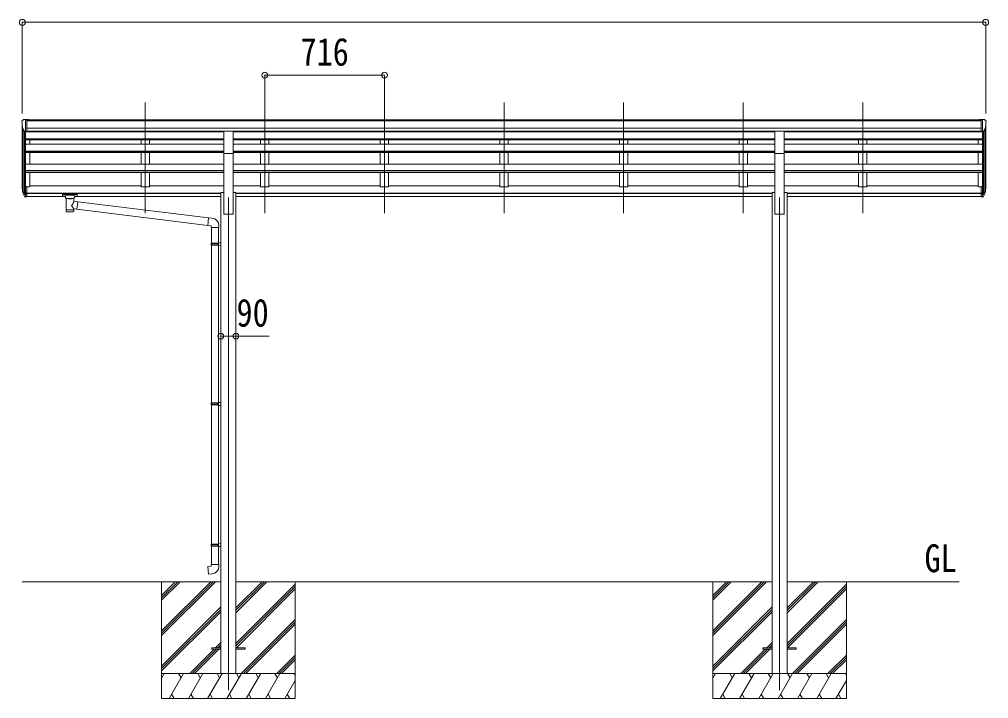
# Model space of a CAD drawing. Units: millimetres at full size. Extents: x -9783 to 33612, y -6828 to 11398.
# Drawn here: x 688 to 6491, y -3980 to 86 of the extents above; entities that cross this region are included whole.
import ezdxf
from ezdxf.enums import TextEntityAlignment as Align

# ---------------------------------------------------------------- set-up
doc = ezdxf.new("R2010")
doc.units = ezdxf.units.MM
doc.header["$LTSCALE"] = 35
doc.header["$PDMODE"] = 32
doc.header["$PDSIZE"] = 35
for name, color, linetype, lineweight in [('0-0_0', 7, 'Continuous', 9), ('0-1_本体', 4, 'Continuous', 9), ('0-2_部品', 7, 'Continuous', 9), ('0-8_PARTS2', 6, 'Continuous', 9), ('0-A_寸法', 6, 'Continuous', 9)]:
    doc.layers.add(name, color=color, linetype=linetype, lineweight=lineweight)
doc.styles.add('ＭＳ ゴシック', font='')
doc.styles.get('ＭＳ ゴシック').set_extended_font_data('MS Gothic')

msp = doc.modelspace()

# ---------------------------------------------------------------- linework, layer by layer
at = {"layer": '0-0_0'}
for p, q in [((705.84, -3280.02), (1894.64, -3280.02)), ((1539.84, -3280.02), (1539.84, -3980.01)), ((1539.84, -3574.19), (1834.02, -3280.02)), ((1539.84, -3588.33), (1848.16, -3280.02)), ((1539.84, -3602.48), (1862.31, -3280.02)), ((1539.84, -3390.35), (1650.17, -3280.02)), ((1539.84, -3376.2), (1636.03, -3280.02)), ((1539.84, -3362.06), (1621.89, -3280.02)), ((1985.04, -3465.65), (2170.67, -3280.02)), ((1985.04, -3451.5), (2156.53, -3280.02)), ((1985.04, -3437.36), (2142.39, -3280.02)), ((1985.04, -3280.02), (5194.64, -3280.02)), ((1985.04, -3649.49), (2339.84, -3294.7)), ((2339.84, -3280.02), (2339.84, -3980.01)), ((4839.84, -3280.02), (4839.84, -3980.01)), ((4839.84, -3574.19), (5134.02, -3280.02)), ((4839.84, -3588.33), (5148.16, -3280.02)), ((4839.84, -3602.48), (5162.31, -3280.02)), ((4839.84, -3390.35), (4950.17, -3280.02)), ((4839.84, -3376.2), (4936.03, -3280.02)), ((4839.84, -3362.06), (4921.89, -3280.02)), ((5285.04, -3280.02), (6315.84, -3280.02)), ((5285.04, -3465.65), (5470.67, -3280.02)), ((5285.04, -3451.5), (5456.53, -3280.02)), ((5285.04, -3437.36), (5442.39, -3280.02)), ((5285.04, -3649.49), (5639.84, -3294.7)), ((5639.84, -3280.02), (5639.84, -3980.01)), ((1985.04, -3663.63), (2339.84, -3308.84)), ((1987.3, -3675.52), (2339.84, -3322.98)), ((5285.04, -3663.63), (5639.84, -3308.84)), ((5287.3, -3675.52), (5639.84, -3322.98)), ((1539.84, -3786.32), (1894.64, -3431.53)), ((1539.84, -3800.47), (1894.64, -3445.67)), ((1539.84, -3814.61), (1894.64, -3459.81)), ((4839.84, -3786.32), (5194.64, -3431.53)), ((4839.84, -3800.47), (5194.64, -3445.67)), ((4839.84, -3814.61), (5194.64, -3459.81)), ((2016.65, -3830.02), (2339.84, -3506.83)), ((2030.79, -3830.02), (2339.84, -3520.97)), ((2044.94, -3830.02), (2339.84, -3535.11)), ((5316.65, -3830.02), (5639.84, -3506.83)), ((5330.79, -3830.02), (5639.84, -3520.97)), ((5344.94, -3830.02), (5639.84, -3535.11)), ((1862.78, -3675.52), (1894.64, -3643.66)), ((5162.78, -3675.52), (5194.64, -3643.66)), ((1708.28, -3830.02), (1853.78, -3684.52)), ((1722.43, -3830.02), (1867.93, -3684.52)), ((1736.57, -3830.02), (1882.07, -3684.52)), ((1876.93, -3675.52), (1894.64, -3657.8)), ((1891.07, -3675.52), (1894.64, -3671.94)), ((5008.28, -3830.02), (5153.78, -3684.52)), ((5022.43, -3830.02), (5167.93, -3684.52)), ((5036.57, -3830.02), (5182.07, -3684.52)), ((5176.93, -3675.52), (5194.64, -3657.8)), ((5191.07, -3675.52), (5194.64, -3671.94)), ((2228.78, -3830.02), (2339.84, -3718.96)), ((2242.93, -3830.02), (2339.84, -3733.1)), ((2257.07, -3830.02), (2339.84, -3747.24)), ((5528.78, -3830.02), (5639.84, -3718.96)), ((5542.93, -3830.02), (5639.84, -3733.1)), ((5557.07, -3830.02), (5639.84, -3747.24)), ((1539.84, -3857.52), (1555.72, -3830.01)), ((2339.84, -3830.02), (1539.84, -3830.02)), ((1584.59, -3980.01), (1671.19, -3830.02)), ((1656.19, -3856), (1641.19, -3830.01)), ((1700.06, -3980.01), (1786.66, -3830.01)), ((1771.66, -3856), (1756.66, -3830.02)), ((1815.53, -3980.01), (1902.13, -3830.02)), ((1887.13, -3856), (1872.13, -3830.01)), ((1931, -3980.01), (2017.6, -3830.02)), ((2002.6, -3856), (1987.6, -3830.01)), ((2046.47, -3980.01), (2133.07, -3830.02)), ((2118.07, -3856), (2103.07, -3830.01)), ((2161.94, -3980.01), (2248.54, -3830.02)), ((2218.54, -3830.02), (2233.54, -3856)), ((2277.41, -3980.01), (2339.84, -3871.88)), ((2334.01, -3830.02), (2339.84, -3840.11)), ((4839.84, -3857.52), (4855.72, -3830.01)), ((5639.84, -3830.02), (4839.84, -3830.02)), ((4884.59, -3980.01), (4971.19, -3830.02)), ((4956.19, -3856), (4941.19, -3830.01)), ((5000.06, -3980.01), (5086.66, -3830.01)), ((5071.66, -3856), (5056.66, -3830.02)), ((5115.53, -3980.01), (5202.13, -3830.02)), ((5187.13, -3856), (5172.13, -3830.01)), ((5231, -3980.01), (5317.6, -3830.02)), ((5302.6, -3856), (5287.6, -3830.01)), ((5346.47, -3980.01), (5433.07, -3830.02)), ((5418.07, -3856), (5403.07, -3830.01)), ((5461.94, -3980.01), (5548.54, -3830.02)), ((5518.54, -3830.02), (5533.54, -3856)), ((5577.41, -3980.01), (5639.84, -3871.88)), ((5634.01, -3830.02), (5639.84, -3840.11)), ((1539.84, -3980.01), (2339.84, -3980.01)), ((1599.59, -3954.04), (1614.59, -3980.01)), ((1715.06, -3954.04), (1730.06, -3980.01)), ((1830.53, -3954.03), (1845.53, -3980.01)), ((1946, -3954.03), (1961, -3980.01)), ((2061.47, -3954.04), (2076.47, -3980.01)), ((2176.94, -3954.04), (2191.94, -3980.01)), ((2292.41, -3954.04), (2307.41, -3980.01)), ((4839.84, -3980.01), (5639.84, -3980.01)), ((4899.59, -3954.04), (4914.59, -3980.01)), ((5015.06, -3954.04), (5030.06, -3980.01)), ((5130.53, -3954.03), (5145.53, -3980.01)), ((5246, -3954.03), (5261, -3980.01)), ((5361.47, -3954.04), (5376.47, -3980.01)), ((5476.94, -3954.04), (5491.94, -3980.01)), ((5592.41, -3954.04), (5607.41, -3980.01))]:
    msp.add_line(p, q, dxfattribs=at)
at = {"layer": '0-1_本体'}
for p, q in [((732.34, -515.89), (6447.34, -515.89)), ((732.34, -521.24), (6447.34, -521.24)), ((705.84, -916.89), (705.84, -552.65)), ((710.13, -571.45), (710.13, -941.16)), ((732.34, -564.77), (6447.34, -564.77)), ((6469.56, -571.45), (6469.56, -941.16)), ((6473.84, -916.89), (6473.84, -552.65)), ((719.84, -586.8), (719.84, -959.16)), ((725.84, -587.28), (725.84, -914.72)), ((725.84, -587.28), (1912.34, -587.28)), ((725.84, -629.48), (1912.34, -629.48)), ((725.84, -630.87), (1912.34, -630.87)), ((725.84, -634.56), (1912.34, -634.56)), ((732.34, -582.44), (6447.34, -582.44)), ((1912.34, -584.82), (732.34, -584.82)), ((750.84, -661.81), (750.84, -634.56)), ((1416.84, -584.82), (1416.84, -587.28)), ((1416.84, -634.56), (1416.84, -661.81)), ((1466.84, -584.82), (1466.84, -587.28)), ((1466.84, -634.56), (1466.84, -661.81)), ((1967.34, -584.82), (4745.84, -584.93)), ((5212.34, -587.28), (1967.34, -587.28)), ((5212.34, -629.48), (1967.34, -629.48)), ((5212.34, -630.87), (1967.34, -630.87)), ((5212.34, -634.56), (1967.34, -634.56)), ((2132.84, -584.82), (2132.84, -587.28)), ((2132.84, -634.56), (2132.84, -661.81)), ((2182.84, -584.82), (2182.84, -587.28)), ((2182.84, -634.56), (2182.84, -661.81)), ((2848.84, -584.82), (2848.84, -587.28)), ((2848.84, -634.56), (2848.84, -661.81)), ((2898.84, -584.82), (2898.84, -587.28)), ((2898.84, -634.56), (2898.84, -661.81)), ((3564.84, -584.82), (3564.84, -587.28)), ((3564.84, -634.56), (3564.84, -661.81)), ((3614.84, -584.82), (3614.84, -587.28)), ((3614.84, -634.56), (3614.84, -661.81)), ((4280.84, -584.82), (4280.84, -587.28)), ((4280.84, -634.56), (4280.84, -661.81)), ((4330.84, -584.82), (4330.84, -587.28)), ((4330.84, -634.56), (4330.84, -661.81)), ((5212.34, -584.93), (4745.84, -584.93)), ((4996.84, -584.82), (4996.84, -587.28)), ((4996.84, -634.56), (4996.84, -661.81)), ((5046.84, -584.82), (5046.84, -587.28)), ((5046.84, -634.56), (5046.84, -661.81)), ((6447.34, -584.93), (5267.34, -584.93)), ((6453.84, -587.28), (5267.34, -587.28)), ((6453.84, -629.48), (5267.34, -629.48)), ((6453.84, -630.87), (5267.34, -630.87)), ((6453.84, -634.56), (5267.34, -634.56)), ((5712.84, -584.82), (5712.84, -587.28)), ((5712.84, -634.56), (5712.84, -661.81)), ((5762.84, -584.82), (5762.84, -587.28)), ((5762.84, -634.56), (5762.84, -661.81)), ((6428.84, -661.81), (6428.84, -634.56)), ((6453.84, -587.28), (6453.84, -914.72)), ((6459.84, -586.8), (6459.84, -959.16)), ((725.84, -661.81), (1912.34, -661.81)), ((5212.34, -661.81), (1967.34, -661.81)), ((6453.84, -661.81), (5267.34, -661.81)), ((725.84, -702.54), (1912.34, -702.54)), ((725.84, -704.02), (1912.34, -704.02)), ((725.84, -710.83), (1912.34, -710.83)), ((750.84, -780.32), (750.84, -710.83)), ((1416.84, -710.83), (1416.84, -780.32)), ((1466.84, -710.83), (1466.84, -780.32)), ((1912.34, -1080.02), (1912.34, -716.07)), ((5212.34, -702.54), (1967.34, -702.54)), ((5212.34, -704.02), (1967.34, -704.02)), ((5212.34, -710.83), (1967.34, -710.83)), ((1967.34, -1080.02), (1967.34, -716.07)), ((2132.84, -710.83), (2132.84, -780.32)), ((2182.84, -710.83), (2182.84, -780.32)), ((2848.84, -710.83), (2848.84, -780.32)), ((2898.84, -710.83), (2898.84, -780.32)), ((3564.84, -710.83), (3564.84, -780.32)), ((3614.84, -710.83), (3614.84, -780.32)), ((4280.84, -710.83), (4280.84, -780.32)), ((4330.84, -710.83), (4330.84, -780.32)), ((4996.84, -710.83), (4996.84, -780.32)), ((5046.84, -710.83), (5046.84, -780.32)), ((5212.34, -1080.02), (5212.34, -716.07)), ((6453.84, -702.54), (5267.34, -702.54)), ((6453.84, -704.02), (5267.34, -704.02)), ((6453.84, -710.83), (5267.34, -710.83)), ((5267.34, -1080.02), (5267.34, -716.07)), ((5712.84, -710.83), (5712.84, -780.32)), ((5762.84, -710.83), (5762.84, -780.32)), ((6428.84, -780.32), (6428.84, -710.83)), ((725.84, -780.32), (1912.34, -780.32)), ((5212.34, -780.32), (1967.34, -780.32)), ((6453.84, -780.32), (5267.34, -780.32)), ((725.84, -819.63), (1912.34, -819.63)), ((725.84, -821.12), (1912.34, -821.12)), ((725.84, -830.59), (1912.34, -830.59)), ((750.84, -915.55), (750.84, -830.59)), ((1416.84, -830.59), (1416.84, -915.55)), ((1466.84, -830.59), (1466.84, -915.55)), ((5212.34, -819.63), (1967.34, -819.63)), ((5212.34, -821.12), (1967.34, -821.12)), ((5212.34, -830.59), (1967.34, -830.59)), ((2132.84, -830.59), (2132.84, -915.55)), ((2182.84, -830.59), (2182.84, -915.55)), ((2848.84, -830.59), (2848.84, -915.55)), ((2898.84, -830.59), (2898.84, -915.55)), ((3564.84, -830.59), (3564.84, -915.55)), ((3614.84, -830.59), (3614.84, -915.55)), ((4280.84, -830.59), (4280.84, -915.55)), ((4330.84, -830.59), (4330.84, -915.55)), ((4996.84, -830.59), (4996.84, -915.55)), ((5046.84, -830.59), (5046.84, -915.55)), ((6453.84, -819.63), (5267.34, -819.63)), ((6453.84, -821.12), (5267.34, -821.12)), ((6453.84, -830.59), (5267.34, -830.59)), ((5712.84, -830.59), (5712.84, -915.55)), ((5762.84, -830.59), (5762.84, -915.55)), ((6428.84, -915.55), (6428.84, -830.59)), ((732.34, -915.55), (750.84, -915.55)), ((750.84, -910.75), (1416.84, -910.75)), ((1466.84, -915.55), (1416.84, -915.55)), ((1466.84, -910.75), (1912.34, -910.75)), ((1967.34, -910.75), (2132.84, -910.75)), ((2182.84, -915.55), (2132.84, -915.55)), ((2182.84, -910.75), (2848.84, -910.75)), ((2898.84, -915.55), (2848.84, -915.55)), ((2898.84, -910.75), (3564.84, -910.75)), ((3614.84, -915.55), (3564.84, -915.55)), ((3614.84, -910.75), (4280.84, -910.75)), ((4330.84, -915.55), (4280.84, -915.55)), ((4996.84, -910.75), (4330.84, -910.75)), ((5046.84, -915.55), (4996.84, -915.55)), ((5212.34, -910.75), (5046.84, -910.75)), ((5267.34, -910.75), (5712.84, -910.75)), ((5762.84, -915.55), (5712.84, -915.55)), ((5762.84, -910.75), (6428.84, -910.75)), ((6447.34, -915.55), (6428.84, -915.55)), ((732.34, -955.05), (1894.64, -955.05)), ((732.34, -956.43), (1894.64, -956.43)), ((732.34, -973.61), (963.84, -973.61)), ((1017.84, -973.61), (1894.64, -973.61)), ((1894.64, -950.02), (1912.34, -950.02)), ((1894.64, -950.02), (1894.64, -3830.02)), ((1967.34, -950.02), (1985.04, -950.02)), ((1985.04, -950.02), (1985.04, -3830.02)), ((5194.64, -955.05), (1985.04, -955.05)), ((5194.64, -956.43), (1985.04, -956.43)), ((5194.64, -973.61), (1985.04, -973.61)), ((5194.64, -950.02), (5194.64, -3830.02)), ((5194.64, -950.02), (5212.34, -950.02)), ((5267.34, -950.02), (5285.04, -950.02)), ((5285.04, -950.02), (5285.04, -3830.02)), ((6447.34, -955.05), (5285.04, -955.05)), ((6447.34, -956.43), (5285.04, -956.43)), ((6447.34, -973.61), (5285.04, -973.61)), ((1912.34, -1080.02), (1967.34, -1080.02)), ((5212.34, -1080.02), (5267.34, -1080.02))]:
    msp.add_line(p, q, dxfattribs=at)
at = {"layer": '0-2_部品'}
for p, q in [((710.75, -514.86), (706.69, -520.67)), ((713.84, -514.29), (711.51, -514.43)), ((713.84, -514.29), (732.34, -514.29)), ((725.84, -587.28), (725.84, -514.29)), ((732.34, -514.29), (742.34, -514.38)), ((732.34, -586.28), (732.34, -514.29)), ((742.34, -515.89), (742.34, -514.38)), ((6447.34, -514.29), (6437.34, -514.38)), ((6437.34, -515.89), (6437.34, -514.38)), ((6447.34, -586.28), (6447.34, -514.29)), ((6465.84, -514.29), (6447.34, -514.29)), ((6453.84, -587.28), (6453.84, -514.29)), ((6465.84, -514.29), (6468.17, -514.43)), ((6468.93, -514.86), (6473, -520.67)), ((703.84, -523.66), (703.84, -524.29)), ((718.22, -585.46), (708.94, -569.4)), ((6461.47, -585.46), (6470.74, -569.4)), ((6475.84, -523.66), (6475.84, -524.29)), ((725.84, -587.28), (720.63, -586.96)), ((732.34, -586.28), (725.84, -586.28)), ((1912.34, -584.16), (1967.34, -584.16)), ((1912.34, -716.23), (1912.34, -584.16)), ((1967.34, -716.23), (1967.34, -584.16)), ((5212.34, -584.16), (5267.34, -584.16)), ((5212.34, -716.23), (5212.34, -584.16)), ((5267.34, -716.23), (5267.34, -584.16)), ((6447.34, -586.28), (6453.84, -586.28)), ((6453.84, -587.28), (6459.05, -586.96)), ((1912.34, -716.23), (1967.34, -716.23)), ((5212.34, -716.23), (5267.34, -716.23)), ((725.84, -914.72), (725.84, -976.6)), ((732.34, -914.72), (725.84, -914.72)), ((732.34, -914.72), (732.34, -975.78)), ((6447.34, -914.72), (6447.34, -975.78)), ((6447.34, -914.72), (6453.84, -914.72)), ((6453.84, -914.72), (6453.84, -976.6)), ((708.23, -940.76), (718.4, -959.93)), ((719.41, -958.68), (709.65, -940.27)), ((710.82, -957.61), (718.4, -975.1)), ((725.84, -959.43), (720.71, -959.43)), ((725.84, -961.43), (721, -961.43)), ((725.84, -976.6), (721, -976.6)), ((732.34, -953.03), (725.84, -953.03)), ((732.34, -958.43), (725.84, -958.43)), ((732.34, -975.78), (725.84, -975.78)), ((947.34, -961.5), (947.34, -972.25)), ((947.34, -961.69), (947.34, -963.23)), ((949.34, -960.83), (1032.34, -960.83)), ((949.34, -963.01), (1032.34, -963.01)), ((949.34, -972.92), (963.84, -972.92)), ((963.84, -979.73), (963.84, -969.45)), ((967.94, -984.23), (967.93, -1064.52)), ((1013.74, -1001.8), (1013.74, -984.21)), ((1017.84, -979.73), (1017.84, -969.45)), ((1017.84, -972.92), (1032.34, -972.92)), ((1034.34, -961.5), (1034.34, -972.25)), ((6447.34, -953.03), (6453.84, -953.03)), ((6447.34, -958.43), (6453.84, -958.43)), ((6447.34, -975.78), (6453.84, -975.78)), ((6453.84, -959.43), (6458.98, -959.43)), ((6453.84, -961.43), (6458.69, -961.43)), ((6453.84, -976.6), (6458.69, -976.6)), ((6460.28, -958.68), (6470.03, -940.27)), ((6471.45, -940.76), (6461.29, -959.93)), ((6468.86, -957.61), (6461.29, -975.1)), ((1038.96, -1005.71), (1013.74, -1001.79)), ((1038.96, -1005.71), (1031.94, -1050.97)), ((1038.96, -1005.71), (1820.73, -1102.5)), ((1013.76, -1064.52), (1013.74, -1047.89)), ((1013.74, -1048.14), (1031.94, -1050.97)), ((1816.72, -1148.33), (1031.94, -1050.97)), ((1841.56, -1104.33), (1820.73, -1102.5)), ((1836.64, -1160.07), (1882.64, -1160.07)), ((1838.64, -1160.07), (1838.64, -1254.07)), ((1880.64, -1160.07), (1880.64, -1251.51)), ((1882.64, -1160.07), (1882.64, -1149.16)), ((1836.64, -1256.07), (1837.64, -1254.07)), ((1836.64, -1256.07), (1880.64, -1256.07)), ((1836.64, -1256.07), (1836.64, -1264.07)), ((1836.64, -1264.07), (1880.64, -1264.07)), ((1836.64, -1264.07), (1837.64, -1266.07)), ((1837.64, -1254.07), (1880.64, -1254.07)), ((1837.64, -1266.07), (1880.64, -1266.07)), ((1838.64, -1266.07), (1838.64, -2210.26)), ((1876.17, -1256.07), (1875.74, -1254.07)), ((1878.64, -1251.57), (1894.64, -1251.1)), ((1878.64, -1253.57), (1878.64, -1251.57)), ((1878.64, -1253.57), (1880.64, -1253.57)), ((1878.64, -1268.57), (1878.64, -1266.57)), ((1878.64, -1268.57), (1894.64, -1269.04)), ((1880.64, -1268.63), (1880.64, -2207.7)), ((1894.64, -1251.1), (1894.64, -1269.04)), ((1836.64, -2212.26), (1837.64, -2210.26)), ((1836.64, -2212.26), (1880.64, -2212.26)), ((1836.64, -2212.26), (1836.64, -2220.26)), ((1836.64, -2220.26), (1880.64, -2220.26)), ((1836.64, -2220.26), (1837.64, -2222.26)), ((1837.64, -2210.26), (1880.64, -2210.26)), ((1837.64, -2222.26), (1880.64, -2222.26)), ((1838.64, -2222.26), (1838.64, -3055.42)), ((1876.17, -2212.26), (1875.74, -2210.26)), ((1878.64, -2207.76), (1894.64, -2207.29)), ((1878.64, -2209.76), (1878.64, -2207.76)), ((1878.64, -2209.76), (1880.64, -2209.76)), ((1878.64, -2224.76), (1878.64, -2222.76)), ((1878.64, -2224.76), (1894.64, -2225.23)), ((1880.64, -2224.82), (1880.64, -3052.86)), ((1894.64, -2207.29), (1894.64, -2225.23)), ((1836.64, -3057.42), (1837.64, -3055.42)), ((1836.64, -3057.42), (1880.64, -3057.42)), ((1836.64, -3057.42), (1836.64, -3065.42)), ((1836.64, -3065.42), (1880.64, -3065.42)), ((1836.64, -3065.42), (1837.64, -3067.42)), ((1837.64, -3055.42), (1880.64, -3055.42)), ((1837.64, -3067.42), (1880.64, -3067.42)), ((1838.64, -3067.42), (1838.64, -3177.42)), ((1876.17, -3057.42), (1875.74, -3055.42)), ((1878.64, -3052.92), (1894.64, -3052.45)), ((1878.64, -3054.92), (1878.64, -3052.92)), ((1878.64, -3054.92), (1880.64, -3054.92)), ((1878.64, -3069.92), (1878.64, -3067.92)), ((1878.64, -3069.92), (1894.64, -3070.39)), ((1880.64, -3069.98), (1880.64, -3177.42)), ((1894.64, -3052.45), (1894.64, -3070.39)), ((1836.64, -3177.42), (1882.64, -3177.42)), ((1836.64, -3187.42), (1836.64, -3177.42)), ((1882.64, -3177.42), (1882.64, -3188.34))]:
    msp.add_line(p, q, dxfattribs=at)
at = {"layer": '0-2_部品', "color": 4}
for p, q in [((1839.84, -3675.52), (1839.84, -3684.52)), ((1894.64, -3675.52), (1839.84, -3675.52)), ((1894.64, -3684.52), (1839.84, -3684.52)), ((2039.44, -3675.52), (1984.64, -3675.52)), ((5139.84, -3675.52), (5139.84, -3684.52)), ((5194.64, -3675.52), (5139.84, -3675.52)), ((5194.64, -3684.52), (5139.84, -3684.52)), ((5339.44, -3675.52), (5284.64, -3675.52))]:
    msp.add_line(p, q, dxfattribs=at)
at = {"layer": '0-2_部品'}
for points in [[(947.34, -961.5), (947.38, -961.3), (947.46, -961.16), (947.56, -961.07), (947.66, -961.01), (947.78, -960.96), (948.08, -960.9), (948.57, -960.85), (949.11, -960.83), (949.34, -960.83)], [(947.34, -972.25), (947.38, -972.45), (947.46, -972.59), (947.56, -972.68), (947.66, -972.74), (947.78, -972.79), (948.08, -972.85), (948.57, -972.9), (949.11, -972.92), (949.34, -972.92)], [(963.88, -979.67), (963.86, -980.03), (964.1, -980.98), (964.62, -981.87), (965.43, -982.71), (966.54, -983.5), (967.94, -984.23)], [(1013.74, -984.21), (1013.97, -984.12), (1015.33, -983.39), (1016.44, -982.54), (1017.2, -981.67), (1017.66, -980.77), (1017.83, -979.89)], [(1032.34, -960.83), (1032.69, -960.84), (1033.22, -960.86), (1033.67, -960.91), (1033.98, -960.99), (1034.15, -961.09), (1034.27, -961.23), (1034.33, -961.41), (1034.34, -961.5)], [(1032.34, -972.92), (1032.69, -972.91), (1033.22, -972.89), (1033.67, -972.84), (1033.98, -972.76), (1034.15, -972.66), (1034.27, -972.52), (1034.33, -972.34), (1034.34, -972.25)], [(1820.73, -1102.5), (1816.72, -1148.33), (1836.64, -1150.07), (1836.64, -1160.07)], [(1876.17, -1256.07), (1876.17, -1264.07), (1875.74, -1266.07)], [(1878.64, -1266.57), (1880.64, -1266.57), (1880.64, -1253.57)], [(1876.17, -2212.26), (1876.17, -2220.26), (1875.74, -2222.26)], [(1878.64, -2222.76), (1880.64, -2222.76), (1880.64, -2209.76)], [(1876.17, -3057.42), (1876.17, -3065.42), (1875.74, -3067.42)], [(1878.64, -3067.92), (1880.64, -3067.92), (1880.64, -3054.92)], [(1841.56, -3233.17), (1820.73, -3234.99), (1816.72, -3189.16), (1836.64, -3187.42)]]:
    msp.add_lwpolyline(points, dxfattribs=at)
at = {"layer": '0-2_部品', "color": 4}
for points in [[(2039.44, -3675.52), (2039.44, -3684.52), (1984.64, -3684.52)], [(5339.44, -3675.52), (5339.44, -3684.52), (5284.64, -3684.52)]]:
    msp.add_lwpolyline(points, dxfattribs=at)
at = {"layer": '0-2_部品'}
for centre, radius, start, end in [((706.84, -523.66), 3, 93, 180), ((711.57, -515.43), 1, 93.5, 145), ((6468.11, -515.43), 1, 35, 86.5), ((6472.84, -523.66), 3, 0, 87), ((905.84, -524.29), 202, 180, 192.90261), ((6273.84, -524.29), 202, 347.09739, 0), ((720.82, -583.96), 3, 210, 266.5), ((6458.87, -583.96), 3, 273.5, 330), ((794.5, -918.59), 89.07, 174.49576, 194.41188), ((793.79, -914.31), 88.05, 177.22392, 197.21071), ((6385.89, -914.31), 88.05, 342.78929, 2.77608), ((6385.18, -918.59), 89.07, 345.58812, 5.50424), ((839.06, -921.54), 133.22, 183.27987, 195.71302), ((721, -958.43), 3, 210, 270), ((721, -973.6), 3, 210, 270), ((720.71, -957.93), 1.5, 210, 270), ((6458.69, -958.43), 3, 270, 330), ((6458.69, -973.6), 3, 270, 330), ((6458.98, -957.93), 1.5, 270, 330), ((6340.62, -921.54), 133.22, 344.28698, 356.72013), ((1837.64, -1149.16), 45, 0, 85), ((1837.64, -3188.34), 45, 275, 0)]:
    msp.add_arc(centre, radius, start, end, dxfattribs=at)
for centre, major_axis, ratio, start_param, end_param in [((949.34, -963.23), (2, 0), 0.109601, 1.5707963, 3.1415927), ((990.84, -969.45), (27, 0), 0.122176, 6.2831853, 9.424778), ((990.85, -984.68), (-22.91, 0.42), 0.072511, 0.0008029, 1.5715993), ((990.85, -986.3), (-22.91, 0.42), 0.072511, 0.0008029, 1.5715993), ((990.83, -984.68), (22.92, 0.42), 0.07247, 4.71158, 6.2823764), ((990.83, -986.3), (22.92, 0.42), 0.07247, 4.71158, 6.2823764), ((1001.84, -979.73), (16, 0), 0.361356, 6.2636979, 6.2831853), ((1032.34, -963.23), (2, 0), 0.109601, 0, 1.5707963), ((990.84, -1028.34), (-22.81, -26.62), 0.234429, 1.6855472, 3.1268519), ((993.4, -1025.7), (20.32, -22.25), 0.045535, 0.0389954, 1.3075346), ((990.84, -1064.52), (22.92, 0), 0.101955, 3.1415499, 6.2833984), ((990.84, -1052.08), (22.91, 0), 0.122865, 3.1415927, 6.2831853)]:
    msp.add_ellipse(centre, major_axis=major_axis, ratio=ratio, start_param=start_param, end_param=end_param, dxfattribs=at)
at = {"layer": '0-8_PARTS2'}
for p, q in [((705.84, 68.34), (705.84, -477.28)), ((6473.84, 68.34), (6473.84, -477.28)), ((2157.84, -248.28), (2157.84, -477.28)), ((2873.84, -248.28), (2873.84, -477.28)), ((1984.64, -1810.2), (2184.64, -1810.2))]:
    msp.add_line(p, q, dxfattribs=at)
at = {"layer": '0-8_PARTS2', "color": 2}
for p, q in [((1441.84, -1073.81), (1441.84, -411.28)), ((2157.84, -1073.81), (2157.84, -411.28)), ((2873.84, -1073.81), (2873.84, -411.28)), ((3589.84, -1073.81), (3589.84, -411.28)), ((4305.84, -1073.81), (4305.84, -411.28)), ((5021.84, -1073.81), (5021.84, -411.28)), ((5737.84, -1073.81), (5737.84, -411.28)), ((1939.84, -980.02), (1939.84, -3930.02)), ((5239.84, -980.02), (5239.84, -3930.02))]:
    msp.add_line(p, q, dxfattribs=at)
at = {"layer": '0-8_PARTS2'}
for p in [(705.84, 68.34), (6473.84, 68.34), (2157.84, -248.28), (2873.84, -248.28), (1894.64, -1810.2), (1984.64, -1810.2)]:
    msp.add_point(p, dxfattribs=at)
at = {"layer": '0-A_寸法'}
for p, q in [((705.84, 68.34), (6473.84, 68.34)), ((2157.84, -248.28), (2873.84, -248.28)), ((1894.64, -1810.2), (1984.64, -1810.2))]:
    msp.add_line(p, q, dxfattribs=at)

# ---------------------------------------------------------------- texts
at = {"layer": '0-0_0', "style": 'ＭＳ ゴシック', "width": 0.85}
msp.add_text('GL', height=166.8, dxfattribs=at).set_placement((6107.6, -3273.08), align=Align.BOTTOM_LEFT)
at = {"layer": '0-8_PARTS2', "color": 7, "style": 'ＭＳ ゴシック', "width": 0.85}
for s, p in [('716', (2371.47, -241.28)), ('90', (1988.39, -1803.2))]:
    msp.add_text(s, height=166.8, dxfattribs=at).set_placement(p, align=Align.BOTTOM_LEFT)

doc.saveas('drawing.dxf')
